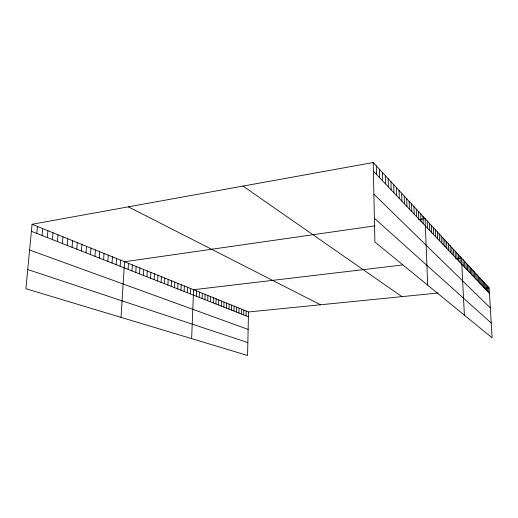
<?xml version="1.0" encoding="UTF-8"?>
<svg xmlns="http://www.w3.org/2000/svg" width="518" height="518" viewBox="0 0 518 518"><rect width="100%" height="100%" fill="white"/><g stroke="black" fill="none" stroke-linecap="round" stroke-linejoin="round"><path stroke-width="0.78" d="M32.071 224.275L248.504 311.972L247.578 355.477L25.9 288.733L32.071 224.275L373.206 162.522L489.147 287.917L492.1 337.82L374.896 242.023L373.206 162.522M243.713 314.912L243.823 310.075M246.069 315.838L246.173 311.027M238.921 313.021L239.038 308.139M241.33 313.973L241.446 309.11M234.019 311.091L234.149 306.157M236.486 312.063L236.609 307.155M229.008 309.116L229.144 304.131M231.527 310.114L231.663 305.147M223.873 307.096L224.022 302.052M226.457 308.113L226.599 303.095M218.622 305.031L218.777 299.928M221.264 306.073L221.419 300.997M213.241 302.913L213.416 297.753M215.948 303.975L216.11 298.847M210.509 301.832L210.684 296.646M204.934 299.637L205.122 294.392M207.737 300.744L207.919 295.525M199.216 297.39L199.417 292.081M202.091 298.523L202.285 293.246M191.634 338.636L193.577 289.717L402.305 265.015M196.309 296.244L196.516 290.909M190.326 293.887L190.546 288.487M184.13 291.446L184.363 285.981M187.244 292.676L187.471 287.244M180.97 290.203L181.209 284.706M174.521 287.665L174.78 282.096M177.765 288.947L178.017 283.411M171.238 286.376L171.503 280.769M164.53 283.734L164.815 278.062M167.91 285.062L168.182 279.422M161.111 282.388L161.402 276.677M154.131 279.636L154.435 273.854M157.647 281.021L157.945 275.278M150.563 278.231L150.88 272.416M146.95 276.813L147.274 270.953M139.569 273.905L139.918 267.974M143.285 275.369L143.622 269.477M135.8 272.423L136.156 266.446M131.98 270.914L132.343 264.905M128.101 269.386L128.477 263.338M120.176 266.265L120.571 260.133M121.031 317.372L124.553 261.745L374.89 225.848M116.123 264.672L116.531 258.495M112.011 263.053L112.432 256.831M107.835 261.409L108.268 255.147M103.6 259.745L104.047 253.438M99.301 258.048L99.754 251.696M94.93 256.332L95.403 249.935M90.501 254.584L90.98 248.141M81.423 251.01L81.935 244.477M85.994 252.81L86.493 246.322M76.774 249.177L77.299 242.599M72.054 247.319L72.598 240.695M67.256 245.435L67.813 238.753M62.387 243.512L62.956 236.784M57.433 241.563L58.016 234.784M52.396 239.581L52.998 232.75M47.28 237.568L47.896 230.685M42.075 235.515L42.709 228.58M36.778 233.43L37.438 226.444M418.855 219.541L425.097 218.648L427.667 285.159M455.393 258.735L461.499 258.016L464.381 315.164M248.504 311.972L438.267 293M484.537 288.377L489.147 287.917M27.739 269.535L247.857 342.592M29.61 250.019L248.135 329.422M31.397 231.313L248.4 316.757M128.334 206.844L320.5 304.778M243.026 186.085L401.949 296.633M374.391 218.259L491.226 323.012M373.879 194.166L490.332 307.912M373.387 171.167L489.471 293.395M487.995 286.674L488.325 292.184M486.836 285.418L487.16 290.961M485.657 284.142L485.981 289.717M484.466 282.854L484.79 288.461M483.255 281.546L483.579 287.186M482.031 280.219L482.349 285.897M480.788 278.878L481.112 284.589M479.532 277.519L479.849 283.262M478.256 276.139L478.574 281.921M476.961 274.741L477.285 280.562M475.654 273.323L475.971 279.183M474.326 271.885L474.643 277.784M472.979 270.428L473.297 276.366M471.613 268.952L471.93 274.928M470.227 267.456L470.551 273.465M468.822 265.941L469.146 271.989M467.398 264.4L467.722 270.487M465.954 262.833L466.271 268.971M464.491 261.253L464.808 267.424M463.008 259.641L463.319 265.857M459.939 256.326L460.249 262.626M458.352 254.616L458.67 260.955M456.746 252.875L457.057 259.265M455.115 251.107L455.426 257.543M453.457 249.313L453.768 255.795M451.774 247.494L452.078 254.021M450.064 245.649L450.369 252.221M448.323 243.764L448.633 250.388M446.561 241.861L446.866 248.53M444.768 239.918L445.066 246.639M442.942 237.95L443.246 244.716M441.09 235.943L441.388 242.767M439.206 233.903L439.504 240.779M437.296 231.837L437.587 238.759M435.347 229.727L435.638 236.713M433.365 227.59L433.657 234.622M431.352 225.408L431.643 232.498M429.305 223.193L429.59 230.342M427.22 220.94L427.505 228.14M422.941 216.31L423.219 223.634M420.745 213.934L421.017 221.315M418.505 211.519L418.777 218.959M416.232 209.058L416.498 216.556M413.914 206.546L414.173 214.109M411.551 203.995L411.81 211.622M409.142 201.392L409.401 209.084M406.695 198.737L406.947 206.494M404.195 196.037L404.441 203.859M401.651 193.285L401.89 201.178M399.054 190.475L399.294 198.439M396.406 187.613L396.639 195.649M393.706 184.693L393.939 192.8M390.954 181.721L391.174 189.892M388.144 178.684L388.364 186.927M385.282 175.583L385.489 183.903M382.355 172.416L382.562 180.821M379.37 169.192L379.565 177.668M376.321 165.889L376.508 174.449"/></g></svg>
